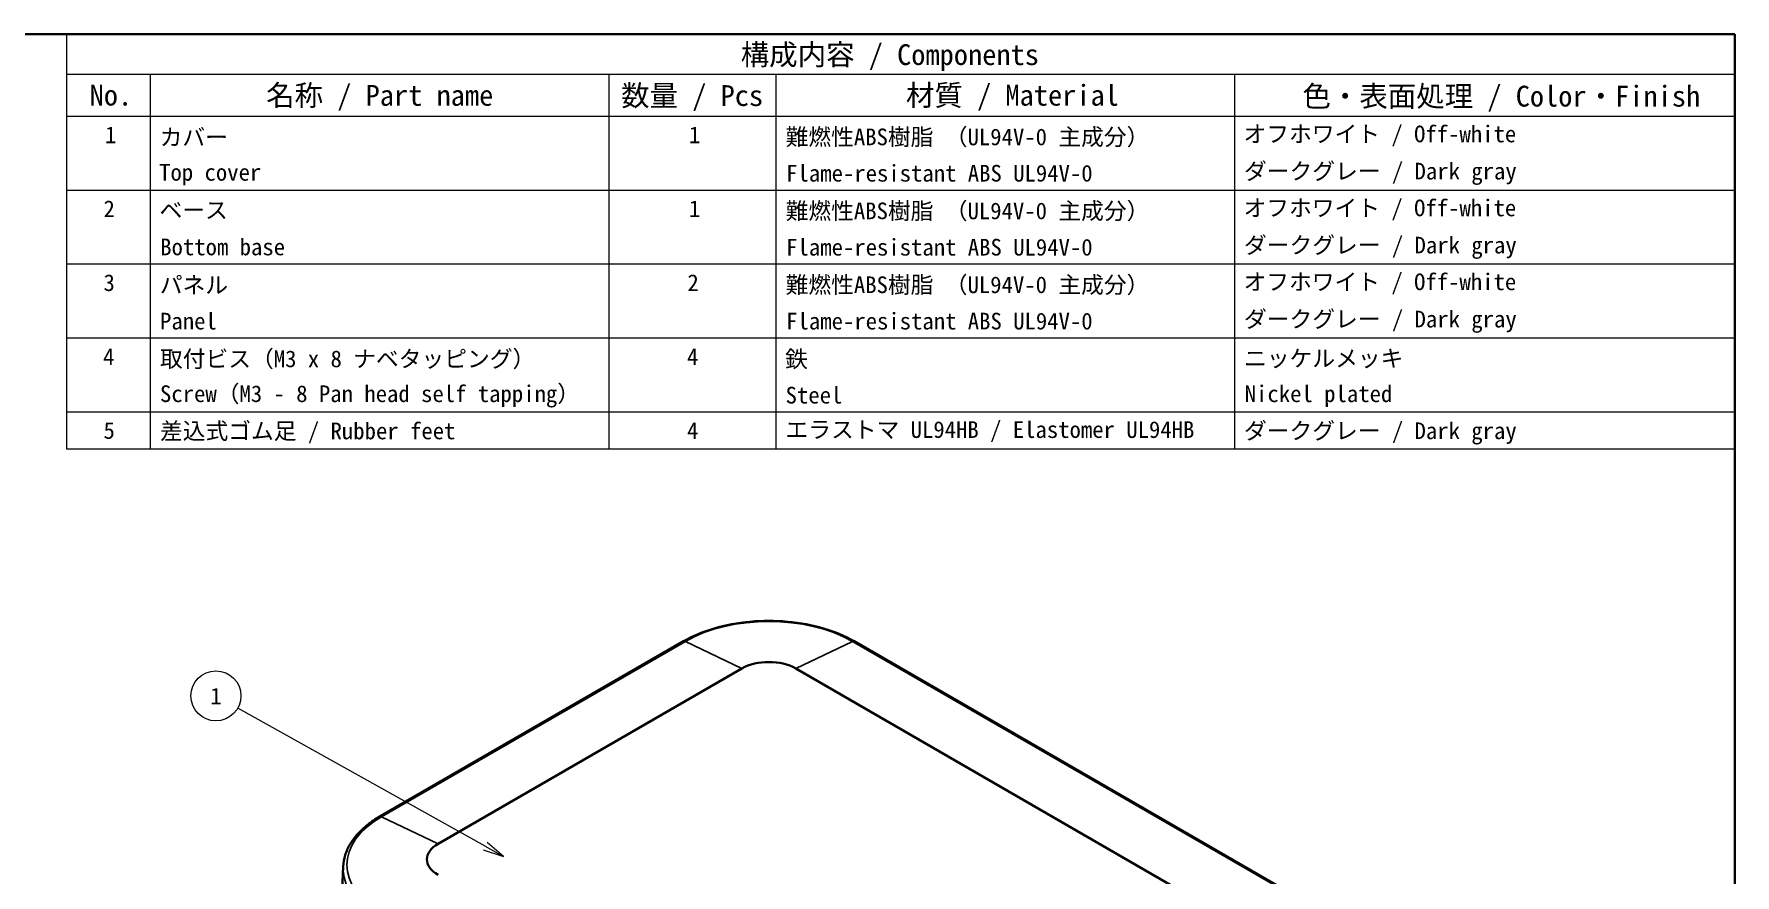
# Model space of a CAD drawing. Header units: millimetres. Extents: x 29 to 4761, y 16 to 859.
# Drawn here: x 403.2 to 811, y 376.3 to 578 of the extents above; entities that cross this region are included whole.
import ezdxf

# ---------------------------------------------------------------- set-up
doc = ezdxf.new("R2010")
doc.units = ezdxf.units.MM
doc.header["$LTSCALE"] = 2
for name, color, linetype, lineweight in [('Border (ISO)', 7, 'Continuous', 35), ('Symbol (ISO)', 7, 'Continuous', 18), ('Symbol (TK)', 100, 'Continuous', 18), ('Visible (ISO)', 7, 'Continuous', 35), ('Visible Narrow (ISO)', 7, 'Continuous', 25)]:
    doc.layers.add(name, color=color, linetype=linetype, lineweight=lineweight)
doc.styles.add('textstyle4', font='msgothic.ttc')

# ---------------------------------------------------------------- blocks, each defined once
blk = doc.blocks.new('図面枠 tk図枠')
at = {"layer": 'Border (ISO)'}
for p, q in [((14.5, 289), (405.5, 289)), ((405.5, 289), (405.5, 8))]:
    blk.add_line(p, q, dxfattribs=at)
blk = doc.blocks.new('バルーン1')
at = {"layer": 'Symbol (TK)', "color": 100, "true_color": 0x00ff40}
for p, q in [((255.69, 191.6), (226.01, 208.18)), ((257.87, 190.38), (255.93, 192.04)), ((255.44, 191.16), (257.87, 190.38)), ((255.69, 191.6), (257.87, 190.38))]:
    blk.add_line(p, q, dxfattribs=at)
at = {"layer": 'Symbol (TK)'}
blk.add_circle((223.4, 209.64), 3, dxfattribs=at)
at = {"layer": 'Symbol (TK)', "color": 7, "insert": (223.4, 209.61), "char_height": 2, "attachment_point": 5, "style": 'textstyle4'}
blk.add_mtext('1', dxfattribs=at)
blk = doc.blocks.new('構成内容 _ Components2')
at = {"layer": 'Symbol (ISO)'}
for p, q in [((405.5, 289), (205.5, 289)), ((205.5, 289), (205.5, 284.16)), ((405.5, 289), (405.5, 284.16)), ((405.5, 284.16), (205.5, 284.16)), ((205.5, 284.16), (205.5, 279.12)), ((215.5, 284.16), (215.5, 279.12)), ((270.5, 284.16), (270.5, 279.12)), ((290.5, 284.16), (290.5, 279.12)), ((345.5, 284.16), (345.5, 279.12)), ((405.5, 284.16), (405.5, 279.12)), ((405.5, 279.12), (205.5, 279.12)), ((205.5, 279.12), (205.5, 239.22)), ((215.5, 279.12), (215.5, 239.22)), ((270.5, 279.12), (270.5, 239.22)), ((290.5, 279.12), (290.5, 239.22)), ((345.5, 279.12), (345.5, 239.22)), ((405.5, 279.12), (405.5, 239.22)), ((405.5, 270.25), (205.5, 270.25)), ((405.5, 261.39), (205.5, 261.39)), ((405.5, 252.52), (205.5, 252.52)), ((405.5, 243.66), (205.5, 243.66)), ((405.5, 239.22), (205.5, 239.22))]:
    blk.add_line(p, q, dxfattribs=at)
at = {"layer": 'Symbol (ISO)', "color": 7, "attachment_point": 7, "style": 'textstyle4'}
for s, insert, char_height in [('構成内容 / Components', (286.31, 284.56), 2.5), ('No.', (208.26, 280.38), 2.5), ('名称 / Part name', (229.42, 279.79), 2.5), ('数量 / Pcs', (271.97, 279.76), 2.5), ('材質 / Material', (306.12, 279.8), 2.5), ('色・表面処理 / Color・Finish', (353.65, 279.69), 2.5), ('1', (210.1, 275.91), 2), ('カバー', (216.65, 275.55), 2), ('1', (280.1, 275.91), 2), ('難燃性ABS樹脂 （UL94V-0 主成分）', (291.69, 275.4), 2), ('オフホワイト / Off-white', (346.58, 275.53), 2), ('Top cover', (216.59, 270.84), 2), ('Flame-resistant ABS UL94V-0', (291.76, 271.27), 2), ('ダークグレー / Dark gray', (346.64, 270.9), 2), ('オフホワイト / Off-white', (346.58, 266.66), 2), ('2', (209.92, 267.04), 2), ('ベース', (216.64, 266.81), 2), ('1', (280.1, 267.05), 2), ('難燃性ABS樹脂 （UL94V-0 主成分）', (291.69, 266.53), 2), ('Bottom base', (216.72, 262.43), 2), ('Flame-resistant ABS UL94V-0', (291.76, 262.4), 2), ('ダークグレー / Dark gray', (346.64, 262.03), 2), ('3', (209.92, 258.15), 2), ('パネル', (216.67, 257.8), 2), ('2', (279.92, 258.18), 2), ('難燃性ABS樹脂 （UL94V-0 主成分）', (291.69, 257.67), 2), ('オフホワイト / Off-white', (346.58, 257.8), 2), ('Panel', (216.7, 253.54), 2), ('Flame-resistant ABS UL94V-0', (291.76, 253.54), 2), ('ダークグレー / Dark gray', (346.64, 253.16), 2), ('4', (209.87, 249.31), 2), ('取付ビス（M3 x 8 ナベタッピング）', (216.69, 248.79), 2), ('4', (279.87, 249.31), 2), ('鉄', (291.62, 248.8), 2), ('ニッケルメッキ', (346.65, 248.91), 2), ('Screw（M3 - 8 Pan head self tapping）', (216.69, 244.21), 2), ('Steel', (291.69, 244.66), 2), ('Nickel plated', (346.73, 244.29), 2), ('差込式ゴム足 / Rubber feet', (216.69, 239.92), 2), ('エラストマ UL94HB / Elastomer UL94HB', (291.68, 240.08), 2), ('ダークグレー / Dark gray', (346.64, 239.77), 2), ('5', (209.92, 240.43), 2), ('4', (279.87, 240.45), 2)]:
    blk.add_mtext(s, dxfattribs=dict(at, insert=insert, char_height=char_height))

msp = doc.modelspace()

# ---------------------------------------------------------------- linework, layer by layer
at = {"layer": 'Visible (ISO)'}
for p, q in [((558.9, 432.36), (486.07, 390.31)), ((725.7, 359.69), (599.84, 432.36)), ((500.06, 383.79), (572.9, 425.84)), ((585.84, 425.84), (711.7, 353.17)), ((477.3, 378.36), (475.54, 337.22))]:
    msp.add_line(p, q, dxfattribs=at)
for centre, major_axis, start_param, end_param in [((579.37, 422.11), (9.15, 0), 0.785398, 2.356194), ((506.53, 380.06), (-9.15, 0), 5.497787, 7.068583)]:
    msp.add_ellipse(centre, major_axis=major_axis, ratio=0.57735, start_param=start_param, end_param=end_param, dxfattribs=at)
for points, knots in [([(599.84, 432.36), (597.67, 433.61), (595.17, 434.66), (589.77, 436.25), (586.86, 436.79), (580.89, 437.34), (577.84, 437.34), (571.88, 436.79), (568.97, 436.25), (563.56, 434.66), (561.07, 433.61), (558.9, 432.36)], [4.712389, 4.712389, 4.712389, 4.712389, 5.026548, 5.026548, 5.340708, 5.340708, 5.654867, 5.654867, 5.969026, 5.969026, 6.283185, 6.283185, 6.283185, 6.283185]), ([(486.07, 390.31), (485.01, 389.71), (484.04, 389.05), (482.26, 387.65), (481.46, 386.91), (480.05, 385.35), (479.45, 384.54), (478.45, 382.85), (478.06, 381.97), (477.5, 380.19), (477.34, 379.28), (477.3, 378.36)], [0, 0, 0, 0, 0.1521406, 0.1521406, 0.3042812, 0.3042812, 0.4564218, 0.4564218, 0.6085624, 0.6085624, 0.7607029, 0.7607029, 0.7607029, 0.7607029])]:
    msp.add_open_spline(points, degree=3, knots=knots, dxfattribs=at)
at = {"layer": 'Visible Narrow (ISO)'}
for p, q in [((486.51, 390.29), (559.34, 432.34)), ((572.9, 425.84), (559.34, 432.34)), ((585.84, 425.84), (599.39, 432.34)), ((599.39, 432.34), (725.26, 359.68)), ((486.51, 390.29), (500.06, 383.79))]:
    msp.add_line(p, q, dxfattribs=at)
for centre, major_axis, start_param, end_param in [((579.37, 420.78), (28.32, 0), 0.785398, 2.356194), ((559.4, 431.5), (-0.5, 0.866), 5.582282, 6.283185), ((599.34, 431.5), (0.5, 0.866), 0, 0.700903), ((506.53, 378.73), (-28.32, 0), 5.497787, 7.068583), ((486.57, 389.45), (-0.5, 0.866), 5.582282, 6.283185), ((506.53, 377.95), (-29.24, 0), 6.25849, 7.068583)]:
    msp.add_ellipse(centre, major_axis=major_axis, ratio=0.57735, start_param=start_param, end_param=end_param, dxfattribs=at)

# ---------------------------------------------------------------- block references
at = {"xscale": 2, "yscale": 2, "zscale": 2}
msp.add_blockref('図面枠 tk図枠', (0, 0), dxfattribs=at)
at = {"layer": 'Symbol (ISO)', "xscale": 2, "yscale": 2, "zscale": 2}
msp.add_blockref('構成内容 _ Components2', (0, 0), dxfattribs=at)
at = {"layer": 'Symbol (TK)', "xscale": 2, "yscale": 2, "zscale": 2}
msp.add_blockref('バルーン1', (0, 0), dxfattribs=at)

doc.saveas('drawing.dxf')
